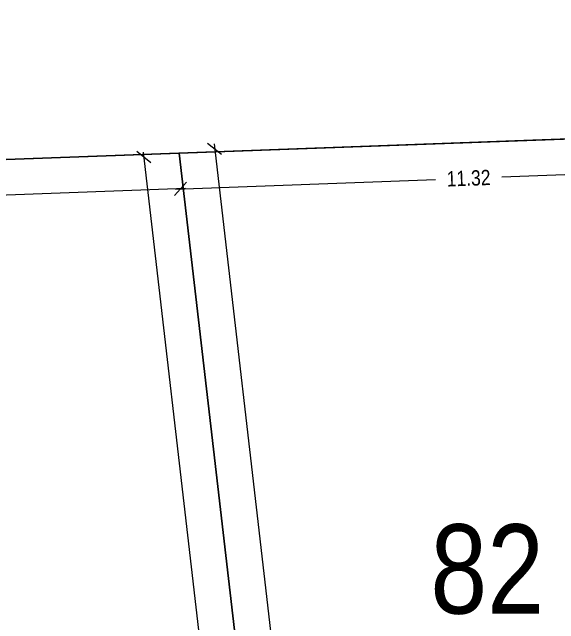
# Model space of a CAD drawing. Header units: millimetres. Extents: x 29397 to 29927, y 26123 to 26652.
# Drawn here: x 29777.75 to 29788.48, y 26287.28 to 26299.27 of the extents above; entities that cross this region are included whole.
import ezdxf
from ezdxf.enums import TextEntityAlignment as Align

# ---------------------------------------------------------------- set-up
doc = ezdxf.new("R2010")
doc.units = ezdxf.units.MM
doc.header["$LTSCALE"] = 0.3
for name, color, linetype in [('_IndivSubPlot', 180, 'Continuous'), ('_IndivSubPlot_DIMENSION', 7, 'Continuous'), ('_InternalRoad', 3, 'Continuous')]:
    doc.layers.add(name, color=color, linetype=linetype)
doc.layers.get('0').off()
doc.styles.add('PreDCRFont', font='ARIALN.TTF')
doc.dimstyles.new('PDCR-PLOT-INT', dxfattribs={"dimtxt": 0.3, "dimasz": 0.25, "dimexe": 0.25, "dimexo": 0.25, "dimgap": 0.25, "dimtad": 0, "dimzin": 0, "dimdsep": 46, "dimtxsty": 'PreDCRFont', "dimblk": 'OBLIQUE', "dimcen": 0.5, "dimdle": 0.1, "dimadec": 0, "dimazin": 0, "dimtfac": 1, "dimtix": 1, "dimtofl": 0, "dimtmove": 1, "dimatfit": 1, "dimfxl": 1, "dimtolj": 1, "dimtzin": 0, "dimlwd": 15, "dimarcsym": 0})

# ---------------------------------------------------------------- blocks, each defined once
blk = doc.blocks.new('_Oblique')
at = {"color": 0, "linetype": 'ByBlock', "lineweight": -2}
blk.add_line((-0.5, -0.5), (0.5, 0.5), dxfattribs=at)
blk = doc.blocks.new('*D688')
at = {"layer": '_IndivSubPlot_DIMENSION', "color": 0, "lineweight": 15, "transparency": 16777216}
for p, q in [((29781.151, 26295.814), (29777.236, 26295.67)), ((29772.181, 26295.484), (29776.097, 26295.628))]:
    blk.add_line(p, q, dxfattribs=at)
at = {"layer": '_IndivSubPlot_DIMENSION', "color": 0, "lineweight": 15, "transparency": 16777216, "xscale": 0.25, "yscale": 0.25, "zscale": 0.25}
for p, rotation in [((29781.052, 26295.81), 2.101807618378269), ((29772.281, 26295.488), 182.1018076183783)]:
    blk.add_blockref('_Oblique', p, dxfattribs=dict(at, rotation=rotation))
at = {"layer": '_IndivSubPlot_DIMENSION', "color": 0, "lineweight": 15, "transparency": 16777216, "insert": (29776.666, 26295.649), "char_height": 0.3, "attachment_point": 5, "rotation": 2.1018, "style": 'PreDCRFont'}
blk.add_mtext('\\A1;8.78', dxfattribs=at)
blk = doc.blocks.new('*D768')
at = {"layer": '_IndivSubPlot_DIMENSION', "color": 0, "lineweight": 15, "transparency": 16777216}
for p, q in [((29780.319, 26296.528), (29781.426, 26286.974)), ((29782.687, 26276.094), (29781.58, 26285.648))]:
    blk.add_line(p, q, dxfattribs=at)
at = {"layer": '_IndivSubPlot_DIMENSION', "color": 0, "lineweight": 15, "transparency": 16777216, "xscale": 0.25, "yscale": 0.25, "zscale": 0.25}
for p, rotation in [((29780.331, 26296.429), 96.61144071521585), ((29782.676, 26276.193), 276.6114407152158)]:
    blk.add_blockref('_Oblique', p, dxfattribs=dict(at, rotation=rotation))
at = {"layer": '_IndivSubPlot_DIMENSION', "color": 0, "lineweight": 15, "transparency": 16777216, "insert": (29781.503, 26286.311), "char_height": 0.3, "attachment_point": 5, "rotation": 276.6114, "style": 'PreDCRFont'}
blk.add_mtext('\\A1;20.37', dxfattribs=at)
blk = doc.blocks.new('*D928')
at = {"layer": '_IndivSubPlot_DIMENSION', "color": 0, "lineweight": 15, "transparency": 16777216}
for p, q in [((29792.459, 26296.229), (29787.357, 26296.041)), ((29780.952, 26295.806), (29786.053, 26295.993))]:
    blk.add_line(p, q, dxfattribs=at)
at = {"layer": '_IndivSubPlot_DIMENSION', "color": 0, "lineweight": 15, "transparency": 16777216, "xscale": 0.25, "yscale": 0.25, "zscale": 0.25}
for p, rotation in [((29792.359, 26296.225), 2.1018076183893), ((29781.052, 26295.81), 182.1018076183893)]:
    blk.add_blockref('_Oblique', p, dxfattribs=dict(at, rotation=rotation))
at = {"layer": '_IndivSubPlot_DIMENSION', "color": 0, "lineweight": 15, "transparency": 16777216, "insert": (29786.705, 26296.017), "char_height": 0.3, "attachment_point": 5, "rotation": 2.1018, "style": 'PreDCRFont'}
blk.add_mtext('\\A1;11.32', dxfattribs=at)
blk = doc.blocks.new('*D929')
at = {"layer": '_IndivSubPlot_DIMENSION', "color": 0, "lineweight": 15, "transparency": 16777216}
for p, q in [((29781.71, 26296.689), (29782.817, 26287.135)), ((29784.078, 26276.255), (29782.971, 26285.81))]:
    blk.add_line(p, q, dxfattribs=at)
at = {"layer": '_IndivSubPlot_DIMENSION', "color": 0, "lineweight": 15, "transparency": 16777216, "xscale": 0.25, "yscale": 0.25, "zscale": 0.25}
for p, rotation in [((29781.721, 26296.59), 96.61144071521575), ((29784.067, 26276.355), 276.6114407152158)]:
    blk.add_blockref('_Oblique', p, dxfattribs=dict(at, rotation=rotation))
at = {"layer": '_IndivSubPlot_DIMENSION', "color": 0, "lineweight": 15, "transparency": 16777216, "insert": (29782.894, 26286.472), "char_height": 0.3, "attachment_point": 5, "rotation": 276.6114, "style": 'PreDCRFont'}
blk.add_mtext('\\A1;20.37', dxfattribs=at)

msp = doc.modelspace()

# ---------------------------------------------------------------- linework, layer by layer
at = {"layer": '_IndivSubPlot'}
msp.add_lwpolyline([(29792.333, 26296.924), (29781.026, 26296.509), (29783.371, 26276.274), (29794.576, 26277.573)], close=True, dxfattribs=at)
msp.add_lwpolyline([(29783.371, 26276.274), (29781.026, 26296.509), (29772.255, 26296.188)], dxfattribs=at)
at = {"layer": '_InternalRoad'}
msp.add_lwpolyline([(29693.42, 26385.613), (29705.419, 26385.933), (29705.66, 26306.42), (29725.503, 26306.48), (29825.18, 26310.138), (29825.589, 26298.145), (29725.742, 26294.48), (29693.696, 26294.383)], close=True, dxfattribs=at)

# ---------------------------------------------------------------- texts
at = {"layer": '_IndivSubPlot', "lineweight": 30, "style": 'PreDCRFont'}
msp.add_text('82', height=1.75, dxfattribs=at).set_placement((29787.07, 26288.354), align=Align.MIDDLE_CENTER)

# ---------------------------------------------------------------- dimensions: what is measured, and where the dimension line sits
at = {"layer": '_IndivSubPlot_DIMENSION', "lineweight": 15}
for p1, p2, text, picture, middle in [((29781.721, 26296.59), (29784.067, 26276.355), '20.37', '*D929', (29782.894, 26286.472)), ((29782.676, 26276.193), (29780.331, 26296.429), '20.37', '*D768', (29781.503, 26286.311)), ((29792.359, 26296.225), (29781.052, 26295.81), '11.32', '*D928', (29786.705, 26296.017)), ((29781.052, 26295.81), (29772.281, 26295.488), '8.78', '*D688', (29776.666, 26295.649))]:
    dim = msp.add_aligned_dim(p1=p1, p2=p2, distance=0, text=text, dimstyle='PDCR-PLOT-INT', dxfattribs=at)
    dim.commit()
    dim.dimension.update_dxf_attribs({"geometry": picture, "text_midpoint": middle})

doc.saveas('drawing.dxf')
